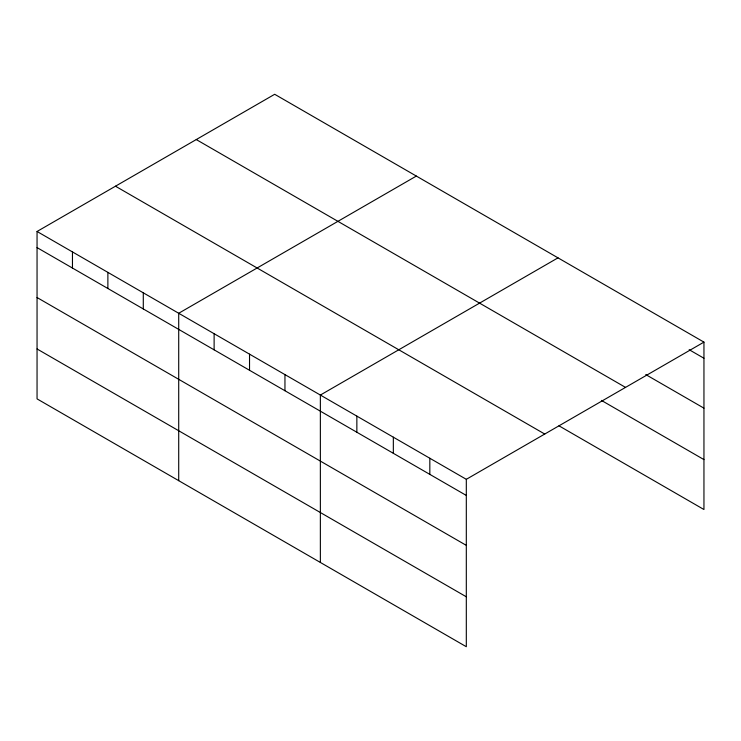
<?xml version="1.0" encoding="UTF-8"?>
<svg xmlns="http://www.w3.org/2000/svg" width="741" height="741" viewBox="0 0 741 741"><rect width="100%" height="100%" fill="white"/><g stroke="black" fill="none" stroke-linecap="round" stroke-linejoin="round"><path stroke-width="1.11" d="M466.311 545.367L466.311 479.316L37.05 231.479L37.05 398.88L466.311 646.717L466.311 545.367L37.05 297.53M558.983 425.825L703.95 509.521L703.95 342.12L274.689 94.283L37.05 231.479M416.34 176.071L178.711 313.267L178.711 480.668M558.001 257.849L320.362 395.055L320.362 562.456M466.311 479.316L703.95 342.12M689.158 349.706L703.95 358.246M645.763 374.575L703.95 408.161M196.263 139.558L625.534 387.395M601.386 400.39L703.95 459.596M115.466 186.204L544.737 434.041M37.05 247.605L466.311 495.442M37.05 348.965L466.311 596.792M429.826 458.244L429.826 474.379M393.341 437.181L393.341 453.307M356.856 416.118L356.856 432.244M284.952 374.603L284.952 390.729M249.532 354.161L249.532 370.287M214.121 333.709L214.121 349.835M143.291 292.815L143.291 308.951M107.88 272.373L107.88 288.499M72.461 251.931L72.461 268.057"/></g></svg>
